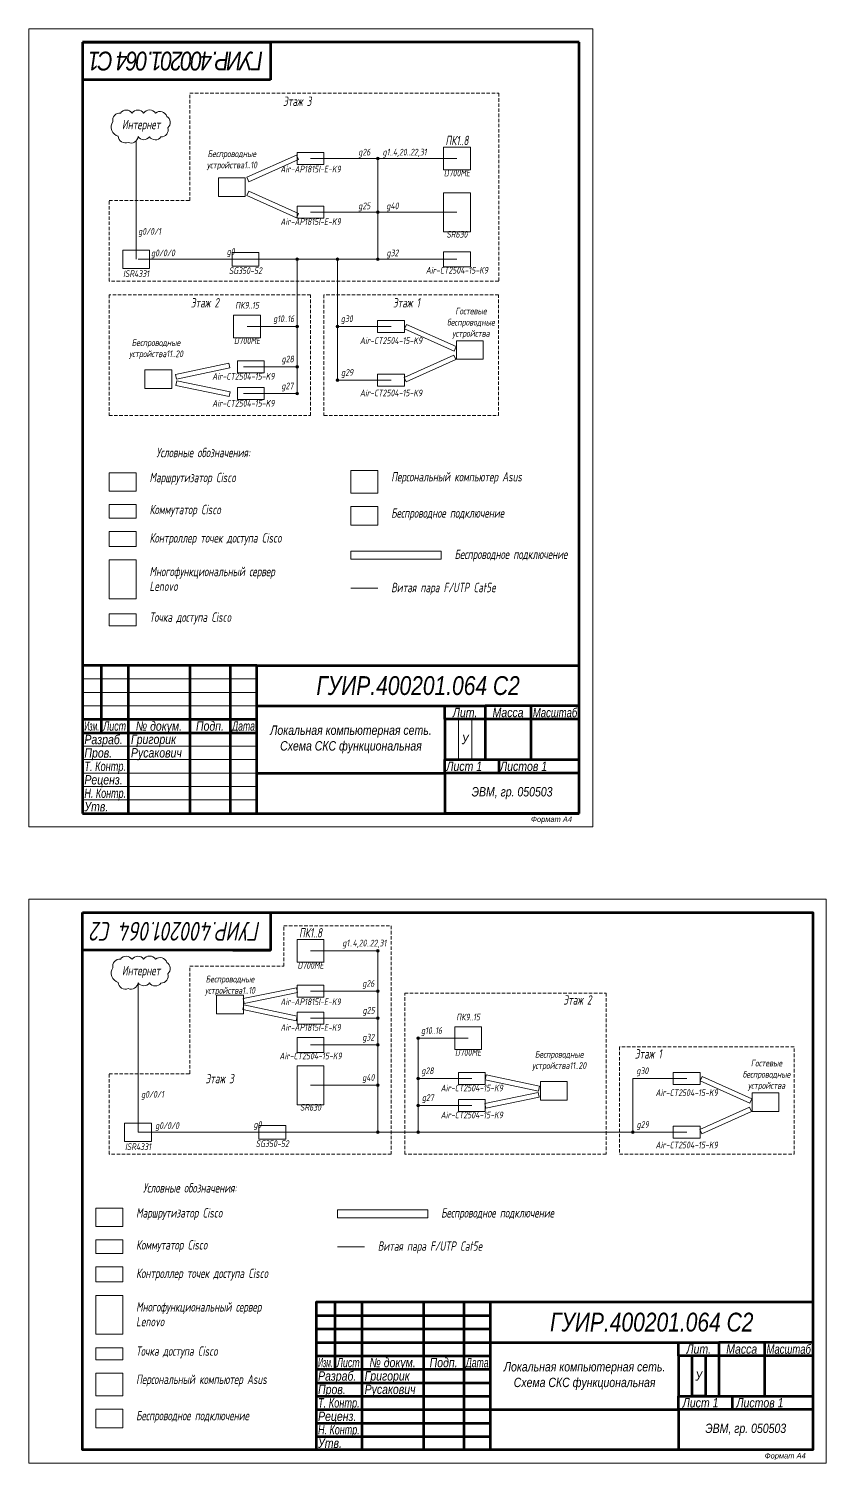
# Model space of a CAD drawing. Header units: inches. Extents: x 0 to 4545, y 0 to 990.
# Drawn here: x 2590 to 2887, y 0 to 534 of the extents above; entities that cross this region are included whole.
import ezdxf
from ezdxf.enums import TextEntityAlignment as Align

# ---------------------------------------------------------------- set-up
doc = ezdxf.new("R2010")
doc.units = ezdxf.units.IN
doc.header["$LTSCALE"] = 0.2
doc.linetypes.add('DASHED2', pattern=[9.525, 6.35, -3.175])
doc.layers.get('0').update_dxf_attribs({"lineweight": 100})
for name, color, linetype, lineweight in [('2 — ЦБИ', 90, 'Continuous', 20), ('2.1 — Текст', 90, 'Continuous', 20), ('Blocks', 3, 'Continuous', 20), ('floor', 7, 'DASHED2', 20), ('Twisted Pair', 4, 'Continuous', 20)]:
    doc.layers.add(name, color=color, linetype=linetype, lineweight=lineweight)
doc.styles.add('Ш-3П', font='ariali.ttf', dxfattribs={"width": 0.8, "height": 3.5})
doc.styles.add('Ш-5', font='ariali.ttf', dxfattribs={"width": 0.8, "height": 5})
doc.styles.add('ШЧ', font='isocpeui.ttf', dxfattribs={"width": 0.7, "height": 5})
picture_1 = doc.add_image_def('image1.png', size_in_pixel=(242, 108))
picture_2 = doc.add_image_def('image2.png', size_in_pixel=(238, 200))
picture_3 = doc.add_image_def('image3.png', size_in_pixel=(250, 171))
picture_4 = doc.add_image_def('image4.png', size_in_pixel=(321, 163))
picture_5 = doc.add_image_def('image5.png', size_in_pixel=(321, 179))
picture_6 = doc.add_image_def('image6.png', size_in_pixel=(138, 200))
picture_7 = doc.add_image_def('image7.png', size_in_pixel=(1299, 116))
picture_8 = doc.add_image_def('image8.png', size_in_pixel=(283, 196))

msp = doc.modelspace()

# ---------------------------------------------------------------- hatches: boundary and pattern name
at = {"layer": 'Twisted Pair', "lineweight": 0, "transparency": 33554559}
h = msp.add_hatch(color=256, dxfattribs=at)
h.dxf.hatch_style = 1
h.paths.add_polyline_path([(2719.96, 486.06, 0.414214), (2719.46, 485.56), (2719.96, 485.56)])
h.paths.add_polyline_path([(2719.96, 485.56), (2719.46, 485.56, 0.414214), (2719.96, 485.06)])
h.paths.add_polyline_path([(2720.46, 485.56, 0.414214), (2719.96, 486.06), (2719.96, 485.56), (2719.96, 485.06, 0.414214)])
h = msp.add_hatch(color=256, dxfattribs=at)
h.dxf.hatch_style = 1
h.paths.add_polyline_path([(2719.96, 466.06, 0.414214), (2719.46, 465.56), (2719.96, 465.56)])
h.paths.add_polyline_path([(2719.96, 465.56), (2719.46, 465.56, 0.414214), (2719.96, 465.06)])
h.paths.add_polyline_path([(2720.46, 465.56, 0.414214), (2719.96, 466.06), (2719.96, 465.56), (2719.96, 465.06, 0.414214)])
h = msp.add_hatch(color=256, dxfattribs=at)
h.dxf.hatch_style = 1
h.paths.add_polyline_path([(2689.94, 448.56, 0.414214), (2689.44, 448.06), (2689.94, 448.06)])
h.paths.add_polyline_path([(2689.94, 448.06), (2689.44, 448.06, 0.414214), (2689.94, 447.56)])
h.paths.add_polyline_path([(2690.44, 448.06, 0.414214), (2689.94, 448.56), (2689.94, 448.06), (2689.94, 447.56, 0.414214)])
h = msp.add_hatch(color=256, dxfattribs=at)
h.dxf.hatch_style = 1
h.paths.add_polyline_path([(2704.94, 448.56, 0.414214), (2704.44, 448.06), (2704.94, 448.06)])
h.paths.add_polyline_path([(2704.94, 448.06), (2704.44, 448.06, 0.414214), (2704.94, 447.56)])
h.paths.add_polyline_path([(2705.44, 448.06, 0.414214), (2704.94, 448.56), (2704.94, 448.06), (2704.94, 447.56, 0.414214)])
h = msp.add_hatch(color=256, dxfattribs=at)
h.dxf.hatch_style = 1
h.paths.add_polyline_path([(2719.96, 448.56, 0.414214), (2719.46, 448.06), (2719.96, 448.06)])
h.paths.add_polyline_path([(2719.96, 448.06), (2719.46, 448.06, 0.414214), (2719.96, 447.56)])
h.paths.add_polyline_path([(2720.46, 448.06, 0.414214), (2719.96, 448.56), (2719.96, 448.06), (2719.96, 447.56, 0.414214)])
h = msp.add_hatch(color=256, dxfattribs=at)
h.dxf.hatch_style = 1
h.paths.add_polyline_path([(2689.94, 423.56, -0.414214), (2690.44, 423.06), (2689.94, 423.06)])
h.paths.add_polyline_path([(2689.94, 423.06), (2690.44, 423.06, -0.414214), (2689.94, 422.56)])
h.paths.add_polyline_path([(2689.44, 423.06, -0.414214), (2689.94, 423.56), (2689.94, 423.06), (2689.94, 422.56, -0.414214)])
h = msp.add_hatch(color=256, dxfattribs=at)
h.dxf.hatch_style = 1
h.paths.add_polyline_path([(2704.94, 423.56, 0.414214), (2704.44, 423.06), (2704.94, 423.06)])
h.paths.add_polyline_path([(2704.94, 423.06), (2704.44, 423.06, 0.414214), (2704.94, 422.56)])
h.paths.add_polyline_path([(2705.44, 423.06, 0.414214), (2704.94, 423.56), (2704.94, 423.06), (2704.94, 422.56, 0.414214)])
h = msp.add_hatch(color=256, dxfattribs=at)
h.dxf.hatch_style = 1
h.paths.add_polyline_path([(2689.94, 408.56, -0.414214), (2690.44, 408.06), (2689.94, 408.06)])
h.paths.add_polyline_path([(2689.94, 408.06), (2690.44, 408.06, -0.414214), (2689.94, 407.56)])
h.paths.add_polyline_path([(2689.44, 408.06, -0.414214), (2689.94, 408.56), (2689.94, 408.06), (2689.94, 407.56, -0.414214)])
h = msp.add_hatch(color=256, dxfattribs=at)
h.dxf.hatch_style = 1
h.paths.add_polyline_path([(2704.94, 403.56, 0.414214), (2704.44, 403.06), (2704.94, 403.06)])
h.paths.add_polyline_path([(2704.94, 403.06), (2704.44, 403.06, 0.414214), (2704.94, 402.56)])
h.paths.add_polyline_path([(2705.44, 403.06, 0.414214), (2704.94, 403.56), (2704.94, 403.06), (2704.94, 402.56, 0.414214)])
h = msp.add_hatch(color=256, dxfattribs=at)
h.dxf.hatch_style = 1
h.paths.add_polyline_path([(2689.94, 398.56, -0.414214), (2690.44, 398.06), (2689.94, 398.06)])
h.paths.add_polyline_path([(2689.94, 398.06), (2690.44, 398.06, -0.414214), (2689.94, 397.56)])
h.paths.add_polyline_path([(2689.44, 398.06, -0.414214), (2689.94, 398.56), (2689.94, 398.06), (2689.94, 397.56, -0.414214)])
h = msp.add_hatch(color=256, dxfattribs=at)
h.dxf.hatch_style = 1
h.paths.add_polyline_path([(2719.96, 191.21, 0.414214), (2719.46, 190.71), (2719.96, 190.71)])
h.paths.add_polyline_path([(2719.96, 190.71), (2719.46, 190.71, 0.414214), (2719.96, 190.21)])
h.paths.add_polyline_path([(2720.46, 190.71, 0.414214), (2719.96, 191.21), (2719.96, 190.71), (2719.96, 190.21, 0.414214)])
h = msp.add_hatch(color=256, dxfattribs=at)
h.dxf.hatch_style = 1
h.paths.add_polyline_path([(2719.96, 176.19, 0.414214), (2719.46, 175.69), (2719.96, 175.69)])
h.paths.add_polyline_path([(2719.96, 175.69), (2719.46, 175.69, 0.414214), (2719.96, 175.19)])
h.paths.add_polyline_path([(2720.46, 175.69, 0.414214), (2719.96, 176.19), (2719.96, 175.69), (2719.96, 175.19, 0.414214)])
h = msp.add_hatch(color=256, dxfattribs=at)
h.dxf.hatch_style = 1
h.paths.add_polyline_path([(2719.96, 166.19, 0.414214), (2719.46, 165.69), (2719.96, 165.69)])
h.paths.add_polyline_path([(2719.96, 165.69), (2719.46, 165.69, 0.414214), (2719.96, 165.19)])
h.paths.add_polyline_path([(2720.46, 165.69, 0.414214), (2719.96, 166.19), (2719.96, 165.69), (2719.96, 165.19, 0.414214)])
h = msp.add_hatch(color=256, dxfattribs=at)
h.dxf.hatch_style = 1
h.paths.add_polyline_path([(2719.96, 156.19, 0.414214), (2719.46, 155.69), (2719.96, 155.69)])
h.paths.add_polyline_path([(2719.96, 155.69), (2719.46, 155.69, 0.414214), (2719.96, 155.19)])
h.paths.add_polyline_path([(2720.46, 155.69, 0.414214), (2719.96, 156.19), (2719.96, 155.69), (2719.96, 155.19, 0.414214)])
h = msp.add_hatch(color=256, dxfattribs=at)
h.dxf.hatch_style = 1
h.paths.add_polyline_path([(2735, 158.69, 0.414214), (2734.5, 158.19), (2735, 158.19)])
h.paths.add_polyline_path([(2735, 158.19), (2734.5, 158.19, 0.414214), (2735, 157.69)])
h.paths.add_polyline_path([(2735.5, 158.19, 0.414214), (2735, 158.69), (2735, 158.19), (2735, 157.69, 0.414214)])
h = msp.add_hatch(color=256, dxfattribs=at)
h.dxf.hatch_style = 1
h.paths.add_polyline_path([(2719.96, 141.19, 0.414214), (2719.46, 140.69), (2719.96, 140.69)])
h.paths.add_polyline_path([(2719.96, 140.69), (2719.46, 140.69, 0.414214), (2719.96, 140.19)])
h.paths.add_polyline_path([(2720.46, 140.69, 0.414214), (2719.96, 141.19), (2719.96, 140.69), (2719.96, 140.19, 0.414214)])
h = msp.add_hatch(color=256, dxfattribs=at)
h.dxf.hatch_style = 1
h.paths.add_polyline_path([(2735, 143.69, 0.414214), (2734.5, 143.19), (2735, 143.19)])
h.paths.add_polyline_path([(2735, 143.19), (2734.5, 143.19, 0.414214), (2735, 142.69)])
h.paths.add_polyline_path([(2735.5, 143.19, 0.414214), (2735, 143.69), (2735, 143.19), (2735, 142.69, 0.414214)])
h = msp.add_hatch(color=256, dxfattribs=at)
h.dxf.hatch_style = 1
h.paths.add_polyline_path([(2735, 133.69, 0.414214), (2734.5, 133.19), (2735, 133.19)])
h.paths.add_polyline_path([(2735, 133.19), (2734.5, 133.19, 0.414214), (2735, 132.69)])
h.paths.add_polyline_path([(2735.5, 133.19, 0.414214), (2735, 133.69), (2735, 133.19), (2735, 132.69, 0.414214)])
h = msp.add_hatch(color=256, dxfattribs=at)
h.dxf.hatch_style = 1
h.paths.add_polyline_path([(2719.96, 123.69, 0.414214), (2719.46, 123.19), (2719.96, 123.19)])
h.paths.add_polyline_path([(2719.96, 123.19), (2719.46, 123.19, 0.414214), (2719.96, 122.69)])
h.paths.add_polyline_path([(2720.46, 123.19, 0.414214), (2719.96, 123.69), (2719.96, 123.19), (2719.96, 122.69, 0.414214)])
h = msp.add_hatch(color=256, dxfattribs=at)
h.dxf.hatch_style = 1
h.paths.add_polyline_path([(2735, 123.69, 0.414214), (2734.5, 123.19), (2735, 123.19)])
h.paths.add_polyline_path([(2735, 123.19), (2734.5, 123.19, 0.414214), (2735, 122.69)])
h.paths.add_polyline_path([(2735.5, 123.19, 0.414214), (2735, 123.69), (2735, 123.19), (2735, 122.69, 0.414214)])
h = msp.add_hatch(color=256, dxfattribs=at)
h.dxf.hatch_style = 1
h.paths.add_polyline_path([(2815, 123.69, 0.414214), (2814.5, 123.19), (2815, 123.19)])
h.paths.add_polyline_path([(2815, 123.19), (2814.5, 123.19, 0.414214), (2815, 122.69)])
h.paths.add_polyline_path([(2815.5, 123.19, 0.414214), (2815, 123.69), (2815, 123.19), (2815, 122.69, 0.414214)])

# ---------------------------------------------------------------- linework, layer by layer
at = {"lineweight": 0}
for p, q in [((2800, 533.88), (2590, 533.88)), ((2590, 533.88), (2590, 236.88)), ((2800, 236.88), (2800, 533.88)), ((2590, 236.88), (2800, 236.88)), ((2887, 210), (2590, 210)), ((2590, 210), (2590, 0)), ((2887, 0), (2887, 210)), ((2590, 0), (2887, 0))]:
    msp.add_line(p, q, dxfattribs=at)
at = {"lineweight": 100}
for p, q in [((2795, 528.88), (2610, 528.88)), ((2610, 528.88), (2610, 241.88)), ((2610, 528.88), (2680, 528.88)), ((2680, 528.88), (2680, 514.88)), ((2795, 241.88), (2795, 528.88)), ((2680, 514.88), (2610, 514.88)), ((2617, 296.88), (2610, 296.88)), ((2627, 296.88), (2617, 296.88)), ((2617, 296.88), (2617, 271.88)), ((2650, 296.88), (2627, 296.88)), ((2627, 296.88), (2627, 241.88)), ((2665, 296.88), (2650, 296.88)), ((2650, 296.88), (2650, 241.88)), ((2675, 296.88), (2665, 296.88)), ((2665, 296.88), (2665, 241.88)), ((2675, 281.88), (2675, 296.88)), ((2675, 296.88), (2795, 296.88)), ((2675, 256.88), (2675, 281.88)), ((2675, 281.88), (2745, 281.88)), ((2745, 276.88), (2745, 281.88)), ((2745, 281.88), (2760, 281.88)), ((2777, 281.88), (2760, 281.88)), ((2760, 281.88), (2760, 276.88)), ((2795, 281.88), (2777, 281.88)), ((2777, 281.88), (2777, 276.88)), ((2610, 276.88), (2675, 276.88)), ((2760, 276.88), (2745, 276.88)), ((2745, 276.88), (2745, 261.88)), ((2777, 276.88), (2760, 276.88)), ((2760, 276.88), (2760, 261.88)), ((2795, 276.88), (2777, 276.88)), ((2777, 276.88), (2777, 261.88)), ((2610, 271.88), (2675, 271.88)), ((2745, 256.88), (2745, 261.88)), ((2745, 261.88), (2765, 261.88)), ((2765, 261.88), (2765, 256.88)), ((2765, 261.88), (2795, 261.88)), ((2675, 241.88), (2675, 256.88)), ((2675, 256.88), (2745, 256.88)), ((2795, 256.88), (2745, 256.88)), ((2745, 256.88), (2745, 241.88)), ((2610, 241.88), (2795, 241.88)), ((2795, 241.88), (2745, 241.88))]:
    msp.add_line(p, q, dxfattribs=at)
at = {"lineweight": 20}
for p, q in [((2610, 291.88), (2675, 291.88)), ((2610, 286.88), (2675, 286.88)), ((2610, 281.88), (2675, 281.88)), ((2750, 261.88), (2750, 276.88)), ((2760, 276.88), (2755, 276.88)), ((2755, 276.88), (2755, 261.88)), ((2610, 266.88), (2675, 266.88)), ((2610, 261.88), (2675, 261.88)), ((2755, 261.88), (2750, 261.88)), ((2610, 256.88), (2675, 256.88)), ((2610, 251.88), (2675, 251.88)), ((2610, 246.88), (2675, 246.88))]:
    msp.add_line(p, q, dxfattribs=at)
for p, q in [((2666, 191), (2680, 191)), ((2704, 60), (2704, 35)), ((2714, 60), (2714, 5)), ((2737, 60), (2737, 5)), ((2752, 60), (2752, 5)), ((2762, 45), (2762, 60)), ((2697, 55), (2762, 55)), ((2697, 50), (2762, 50)), ((2697, 45), (2762, 45)), ((2762, 20), (2762, 45)), ((2762, 45), (2832, 45)), ((2832, 40), (2832, 45)), ((2832, 45), (2847, 45)), ((2864, 45), (2847, 45)), ((2847, 45), (2847, 40)), ((2882, 45), (2864, 45)), ((2864, 45), (2864, 40)), ((2697, 40), (2762, 40)), ((2847, 40), (2832, 40)), ((2832, 40), (2832, 25)), ((2837, 25), (2837, 40)), ((2847, 40), (2842, 40)), ((2842, 40), (2842, 25)), ((2864, 40), (2847, 40)), ((2847, 40), (2847, 25)), ((2882, 40), (2864, 40)), ((2864, 40), (2864, 25)), ((2697, 35), (2762, 35)), ((2697, 30), (2762, 30)), ((2697, 25), (2762, 25)), ((2832, 20), (2832, 25)), ((2832, 25), (2852, 25)), ((2842, 25), (2837, 25)), ((2852, 25), (2852, 20)), ((2852, 25), (2882, 25)), ((2697, 20), (2762, 20)), ((2762, 5), (2762, 20)), ((2762, 20), (2832, 20)), ((2882, 20), (2832, 20)), ((2832, 20), (2832, 5)), ((2697, 15), (2762, 15)), ((2697, 10), (2762, 10))]:
    msp.add_line(p, q)
at = {"lineweight": 0}
for points in [[(2623.38, 493.83, 0.520567), (2627.04, 491.54, 0.520567), (2627.04, 491.54, 0.520567), (2630.71, 493.7, 0.520567), (2630.71, 493.7, 0.520567), (2634.99, 493.67, 0.520567), (2634.99, 493.67, 0.520567), (2639.26, 493.58, 0.520567), (2639.26, 493.58, 0.520567), (2641.81, 497.02, 0.520567), (2641.81, 497.02, 0.520567), (2641.43, 501.26, 0.520567), (2641.43, 501.26, 0.520567), (2637.25, 502.47, 0.520567), (2637.25, 502.47, 0.520567), (2632.78, 502.5, 0.520567), (2632.78, 502.5, 0.520567), (2628.51, 502.44, 0.520567), (2628.51, 502.44, 0.520567), (2624.17, 502.5, 0.520567), (2624.17, 502.5, 0.520567), (2621.37, 499.28, 0.520567), (2621.37, 499.28, 0.520567)], [(2623.38, 178.96, 0.520567), (2627.04, 176.66, 0.520567), (2627.04, 176.66, 0.520567), (2630.71, 178.83, 0.520567), (2630.71, 178.83, 0.520567), (2634.99, 178.8, 0.520567), (2634.99, 178.8, 0.520567), (2639.26, 178.7, 0.520567), (2639.26, 178.7, 0.520567), (2641.81, 182.14, 0.520567), (2641.81, 182.14, 0.520567), (2641.43, 186.38, 0.520567), (2641.43, 186.38, 0.520567), (2637.25, 187.59, 0.520567), (2637.25, 187.59, 0.520567), (2632.78, 187.63, 0.520567), (2632.78, 187.63, 0.520567), (2628.51, 187.56, 0.520567), (2628.51, 187.56, 0.520567), (2624.17, 187.63, 0.520567), (2624.17, 187.63, 0.520567), (2621.37, 184.41, 0.520567), (2621.37, 184.41, 0.520567)]]:
    msp.add_lwpolyline(points, format="xyb", close=True, dxfattribs=at)
msp.add_lwpolyline([(2610, 205), (2882, 205), (2882, 5), (2610, 5)], close=True)
for points in [[(2680, 205), (2680, 191), (2610, 191)], [(2882, 60), (2697, 60), (2697, 5)]]:
    msp.add_lwpolyline(points)
at = {"layer": 'floor', "lineweight": 0}
for points in [[(2765, 509.88), (2765, 439.88), (2620, 439.88), (2620, 469.88), (2650, 469.88), (2650, 509.88)], [(2694.94, 389.88), (2694.94, 434.88), (2619.94, 434.88), (2619.94, 389.88)], [(2650, 145), (2650, 185), (2685, 185), (2685, 200), (2725, 200), (2725, 115), (2620, 115), (2620, 145)], [(2730, 115), (2730, 175), (2805, 175), (2805, 115)]]:
    msp.add_lwpolyline(points, close=True, dxfattribs=at)
for points in [[(2699.94, 389.88), (2764.94, 389.88), (2764.94, 434.88), (2699.94, 434.88), (2699.94, 389.88)], [(2810, 115), (2875, 115), (2875, 155), (2810, 155), (2810, 115)]]:
    msp.add_lwpolyline(points, dxfattribs=at)
at = {"layer": 'Twisted Pair'}
for p, q in [((2630, 492.11), (2630, 448.06)), ((2719.96, 485.56), (2694.96, 485.56)), ((2719.96, 485.56), (2719.96, 468.06)), ((2749.46, 485.56), (2719.96, 485.56)), ((2719.96, 465.56), (2694.96, 465.56)), ((2719.96, 448.06), (2719.96, 468.06)), ((2719.96, 465.56), (2749.46, 465.56)), ((2630.71, 448.06), (2719.96, 448.06)), ((2689.94, 448.06), (2689.94, 423.06)), ((2704.94, 423.06), (2704.94, 448.06)), ((2719.96, 448.06), (2749.46, 448.06)), ((2671.32, 423.06), (2689.94, 423.06)), ((2689.94, 423.06), (2689.94, 398.06)), ((2704.94, 403.06), (2704.94, 423.06)), ((2704.94, 423.06), (2724.94, 423.06)), ((2689.94, 408.06), (2669.94, 408.06)), ((2704.94, 403.06), (2724.94, 403.06)), ((2689.94, 398.06), (2669.94, 398.06)), ((2710, 325.67), (2720, 325.67)), ((2705, 80.58), (2715, 80.58))]:
    msp.add_line(p, q, dxfattribs=at)
at = {"layer": 'Twisted Pair', "lineweight": 0}
for p, q in [((2694.96, 190.71), (2719.96, 190.71)), ((2719.96, 190.71), (2719.96, 153.19)), ((2630.71, 178.83), (2630.71, 123.19)), ((2719.96, 175.69), (2694.96, 175.69)), ((2719.96, 165.69), (2694.96, 165.69)), ((2719.96, 155.69), (2694.96, 155.69)), ((2735, 123.19), (2735, 158.19)), ((2753.62, 158.19), (2735, 158.19)), ((2719.96, 153.19), (2719.96, 143.19)), ((2719.96, 140.69), (2694.96, 140.69)), ((2719.96, 123.19), (2719.96, 143.19)), ((2735, 143.19), (2755, 143.19)), ((2815, 123.19), (2815, 143.19)), ((2815, 143.19), (2835, 143.19)), ((2735, 133.19), (2755, 133.19)), ((2630.71, 123.19), (2815, 123.19)), ((2815, 123.19), (2835, 123.19))]:
    msp.add_line(p, q, dxfattribs=at)
for centre in [(2719.96, 485.56), (2719.96, 465.56), (2689.94, 448.06), (2704.94, 448.06), (2719.96, 448.06), (2689.94, 423.06), (2704.94, 423.06), (2689.94, 408.06), (2704.94, 403.06), (2689.94, 398.06), (2719.96, 190.71), (2719.96, 175.69), (2719.96, 165.69), (2719.96, 155.69), (2735, 158.19), (2719.96, 140.69), (2735, 143.19), (2735, 133.19), (2719.96, 123.19), (2735, 123.19), (2815, 123.19)]:
    msp.add_circle(centre, 0.5, dxfattribs=at)

# ---------------------------------------------------------------- texts
at = {"lineweight": 100, "insert": (2645, 521.88), "char_height": 7, "attachment_point": 5, "rotation": 180, "style": 'Ш-5'}
msp.add_mtext_dynamic_manual_height_columns('{\\fArial|b0|i1|c204|p34;\\T0.85;ГУИР.400201.064 С1}', width=70, gutter_width=250, heights=[0], dxfattribs=at)
at = {"lineweight": 0, "char_height": 3.5, "attachment_point": 5, "style": 'ШЧ'}
for s, width, insert in [('{\\fISOCPEUR|b0|i1|c204|p34;Интернет}', 23.3752, (2631.87, 497.74)), ('{\\fISOCPEUR|b0|i1|c204|p34;Интернет}', 23.3752, (2631.87, 182.87)), ('{\\fISOCPEUR|b0|i1|c204|p34;Условные обозначения:}', 70, (2650, 102.5))]:
    msp.add_mtext_dynamic_manual_height_columns(s, width=width, gutter_width=90, heights=[0], dxfattribs=dict(at, insert=insert))
at = {"lineweight": 20}
for s, width, heights, insert, char_height, attachment_point, style in [('{\\fArial|b0|i1|c204|p34;ГУИР.400201.064 С}2', 120, [0], (2735, 289.38), 7, 5, 'Ш-5'), ('{\\fArial|b0|i1|c204|p34;Лит.}', 15, [0], (2752.5, 279.38), 3.5, 5, 'Ш-3П'), ('\\pxqc;{\\fArial|b0|i1|c204|p34;Масса}', 17, [0], (2768.5, 279.38), 3.5, 5, 'Ш-3П'), ('{\\fArial|b0|i1|c204|p34;Локальная компьютерная сеть. Схема СКС функциональная}', 70, [0], (2710, 269.38), 3.5, 5, 'Ш-3П'), (' {\\fArial|b0|i1|c204|p34;Григорик}', 23, [0], (2627, 268.89), 3.5, 4, 'Ш-3П'), ('{\\fArial|b0|i1|c204|p34; Русакович}', 23, [0], (2627, 263.89), 3.5, 4, 'Ш-3П'), ('\\pxql;{\\fArial|b0|i1|c204|p34;Лист} 1', 19.5, [0], (2745.5, 259.38), 3.5, 4, 'Ш-3П'), ('\\pxql;{\\fArial|b0|i1|c204|p34;Листов} 1', 29.5, [5], (2765.5, 259.38), 3.5, 4, 'Ш-3П'), ('{\\fArial|b0|i1|c204|p34;ЭВМ, гр. 050503}', 50, [0], (2770, 249.38), 3.5, 5, 'Ш-3П')]:
    msp.add_mtext_dynamic_manual_height_columns(s, width=width, gutter_width=250, heights=heights, dxfattribs=dict(at, insert=insert, char_height=char_height, attachment_point=attachment_point, style=style))
at = {"lineweight": 100, "insert": (2795, 239.38), "char_height": 2, "attachment_point": 6, "style": 'Ш-3П'}
msp.add_mtext_dynamic_manual_height_columns('\\pxr1.33333;{\\fArial|b0|i1|c204|p34;Формат А4  }', width=50, gutter_width=25, heights=[0], dxfattribs=at)
for s, width, gutter_width, heights, insert, char_height, attachment_point, style in [('{\\fArial|b0|i1|c204|p34;ГУИР.400201.064 }C{\\fArial|b0|i1|c204|p34;2}', 120, 250, [0], (2822, 52.5), 7, 5, 'Ш-5'), ('{\\fArial|b0|i1|c204|p34;Лит.}', 15, 250, [0], (2839.5, 42.5), 3.5, 5, 'Ш-3П'), ('\\pxqc;{\\fArial|b0|i1|c204|p34;Масса}', 17, 250, [0], (2855.5, 42.5), 3.5, 5, 'Ш-3П'), ('{\\fArial|b0|i1|c204|p34;Локальная компьютерная сеть. Схема }C{\\fArial|b0|i1|c204|p34;КС функциональная}', 70, 250, [0], (2797, 32.5), 3.5, 5, 'Ш-3П'), (' {\\fArial|b0|i1|c204|p34;Григорик}', 23, 250, [0], (2714, 32.01), 3.5, 4, 'Ш-3П'), ('{\\fArial|b0|i1|c204|p34; Русакович}', 23, 250, [0], (2714, 27.01), 3.5, 4, 'Ш-3П'), ('\\pxql;{\\fArial|b0|i1|c204|p34;Лист} 1', 19.5, 250, [0], (2833.5, 22.5), 3.5, 4, 'Ш-3П'), ('\\pxql;{\\fArial|b0|i1|c204|p34;Листов} 1', 29.5, 250, [5], (2853.5, 22.5), 3.5, 4, 'Ш-3П'), ('{\\fArial|b0|i1|c204|p34;ЭВМ, гр. 050503}', 50, 250, [0], (2857, 12.5), 3.5, 5, 'Ш-3П'), ('\\pxr1.33333;{\\fArial|b0|i1|c204|p34;Формат А4  }', 50, 25, [0], (2882, 2.5), 2, 6, 'Ш-3П')]:
    msp.add_mtext_dynamic_manual_height_columns(s, width=width, gutter_width=gutter_width, heights=heights, dxfattribs=dict(insert=insert, char_height=char_height, attachment_point=attachment_point, style=style))
at = {"layer": '2 — ЦБИ', "style": 'ШЧ', "width": 0.718346}
msp.add_text('ГУИР.400201.064 С2', height=7, rotation=180, dxfattribs=at).set_placement((2676.5, 201.5), (2613.5, 201.5), align=Align.FIT)
at = {"layer": '2.1 — Текст', "color": 0, "style": 'Ш-3П'}
for s, width, p, p2 in [('Масштаб', 0.71737, (2777.75, 277.62), (2794.25, 277.62)), ('Изм.', 0.524764, (2610.75, 272.62), (2616.25, 272.62)), ('Лист', 0.675192, (2617.75, 272.62), (2626.25, 272.62)), ('Дата', 0.656153, (2665.75, 272.62), (2674.25, 272.62)), ('Т. Контр.', 0.699901, (2610.75, 257.62), (2626.25, 257.62)), ('Н. Контр.', 0.683111, (2610.75, 247.62), (2626.25, 247.62))]:
    msp.add_text(s, height=3.5, dxfattribs=dict(at, width=width)).set_placement(p, p2, align=Align.FIT)
at = {"layer": '2.1 — Текст', "color": 0, "style": 'Ш-3П', "width": 0.8}
for s, p in [('№ докум.', (2638.5, 274.37)), ('Подп.', (2657.5, 274.37)), ('У', (2752.5, 269.37))]:
    msp.add_text(s, height=3.5, dxfattribs=at).set_placement(p, align=Align.MIDDLE_CENTER)
for s, p in [('Разраб.', (2610.75, 269.37)), ('Пров.', (2610.75, 264.37)), ('Реценз.', (2610.75, 254.37)), ('Утв.', (2610.75, 244.37))]:
    msp.add_text(s, height=3.5, dxfattribs=at).set_placement(p, align=Align.MIDDLE_LEFT)
at = {"layer": '2.1 — Текст', "style": 'Ш-3П'}
for s, width, p, p2 in [('Масштаб', 0.71737, (2864.75, 40.75), (2881.25, 40.75)), ('Изм.', 0.524764, (2697.75, 35.75), (2703.25, 35.75)), ('Лист', 0.675192, (2704.75, 35.75), (2713.25, 35.75)), ('Дата', 0.656153, (2752.75, 35.75), (2761.25, 35.75)), ('Т. Контр.', 0.699901, (2697.75, 20.75), (2713.25, 20.75)), ('Н. Контр.', 0.683111, (2697.75, 10.75), (2713.25, 10.75))]:
    msp.add_text(s, height=3.5, dxfattribs=dict(at, width=width)).set_placement(p, p2, align=Align.FIT)
at = {"layer": '2.1 — Текст', "style": 'Ш-3П', "width": 0.8}
for s, p in [('№ докум.', (2725.5, 37.5)), ('Подп.', (2744.5, 37.5)), ('У', (2839.5, 32.5))]:
    msp.add_text(s, height=3.5, dxfattribs=at).set_placement(p, align=Align.MIDDLE_CENTER)
for s, p in [('Разраб.', (2697.75, 32.5)), ('Пров.', (2697.75, 27.5)), ('Реценз.', (2697.75, 17.5)), ('Утв.', (2697.75, 7.5))]:
    msp.add_text(s, height=3.5, dxfattribs=at).set_placement(p, align=Align.MIDDLE_LEFT)
at = {"layer": 'Blocks', "lineweight": 0, "style": 'ШЧ'}
for s, width, heights, insert, char_height, attachment_point in [('{\\fISOCPEUR|b0|i1|c204|p34;Этаж }3', 20.3236, [0], (2690, 506.88), 3.5, 5), ('{\\fISOCPEUR|b0|i1|c204|p34;ПК}1..8', 10, [0], (2749.46, 492.27), 3.5, 5), ('{\\fISOCPEUR|b0|i1|c204|p34;Беспроводные устройства}1..10', 10, [0], (2665.67, 484.9), 2.5, 5), ('g26', 10, [0], (2714.96, 487.56), 2.5, 5), ('g1..4,20..22,31', 10, [0], (2729.96, 487.56), 2.5, 5), ('Air-AP1815I-E-K9', 10, [0], (2694.96, 481.61), 2.5, 5), ('D700ME', 10, [0], (2749.46, 480.13), 2.5, 5), ('g25', 10, [0], (2714.96, 467.56), 2.5, 5), ('g40', 10, [0], (2725.46, 467.56), 2.5, 5), ('g0/0/1', 10, [0], (2635, 458.06), 2.5, 5), ('Air-AP1815I-E-K9', 10, [0], (2694.96, 462.06), 2.5, 5), ('SR630', 10, [0], (2749.46, 457.37), 2.5, 5), ('g0/0/0', 10, [0], (2640, 450.06), 2.5, 5), ('g0', 10, [0], (2665.22, 450.56), 2.5, 5), ('g32', 10, [0], (2725.46, 450.06), 2.5, 5), ('ISR4331', 10, [0], (2630, 442.72), 2.5, 5), ('SG350-52', 10, [0], (2670.71, 443.82), 2.5, 5), ('Air-CT2504-15-K9', 10, [0], (2749.46, 443.97), 2.5, 5), ('{\\fISOCPEUR|b0|i1|c204|p34;Этаж }2', 20.3236, [0], (2655.61, 431.88), 3.5, 5), ('{\\fISOCPEUR|b0|i1|c204|p34;Этаж }1', 20.3236, [0], (2730.64, 431.88), 3.5, 5), ('{\\fISOCPEUR|b0|i1|c204|p34;ПК}9..15', 10, [0], (2671.32, 430.94), 2.5, 5), ('g10..16', 10, [0], (2684.94, 425.56), 2.5, 5), ('g30', 10, [0], (2708.44, 425.56), 2.5, 5), ('{\\fISOCPEUR|b0|i1|c204|p34;Гостевые беспроводные  устройства}', 2.5, [0], (2754.68, 424.31), 2.5, 5), ('{\\fISOCPEUR|b0|i1|c204|p34;Беспроводные устройства}11..20', 10, [0], (2637.41, 414.63), 2.5, 5), ('D700ME', 10, [0], (2671.32, 417.76), 2.5, 5), ('Air-CT2504-15-K9', 10, [0], (2724.94, 417.8), 2.5, 5), ('g28', 10, [0], (2686.44, 410.56), 2.5, 5), ('Air-CT2504-15-K9', 10, [0], (2669.94, 404.51), 2.5, 5), ('g29', 10, [0], (2708.56, 405.56), 2.5, 5), ('Air-CT2504-15-K9', 10, [0], (2669.94, 394.48), 2.5, 5), ('Air-CT2504-15-K9', 10, [0], (2724.94, 398.31), 2.5, 5), ('{\\fISOCPEUR|b0|i1|c204|p34;Условные обозначения:}', 70, [0], (2655, 376.15), 3.5, 5), ('{\\fISOCPEUR|b0|i1|c204|p34;Маршрутизатор} Cisco', 60, [0], (2635, 366.38), 3.5, 4), ('{\\fISOCPEUR|b0|i1|c204|p34;Персональный компьютер} Asus', 60, [0], (2725, 366.66), 3.5, 4), ('{\\fISOCPEUR|b0|i1|c204|p34;Коммутатор} Cisco', 60, [0], (2635, 354.46), 3.5, 4), ('{\\fISOCPEUR|b0|i1|c204|p34;Беспроводное подключение}', 60, [0], (2725, 353.16), 3.5, 4), ('{\\fISOCPEUR|b0|i1|c204|p34;Контроллер точек доступа} Cisco ', 77.4553, [6.9], (2635, 343.89), 3.5, 4), ('{\\fISOCPEUR|b0|i1|c204|p34;Беспроводное подключение}', 60, [0], (2748.59, 337.81), 3.5, 4), ('{\\fISOCPEUR|b0|i1|c204|p34;Многофункциональный сервер}', 77.4553, [6.9], (2635, 331.39), 3.5, 4), ('Lenovo', 77.4553, [6.9], (2635, 326.39), 3.5, 4), ('{\\fISOCPEUR|b0|i1|c204|p34;Точка доступа} Cisco', 60, [0], (2635, 314.41), 3.5, 4), ('{\\fISOCPEUR|b0|i1|c204|p34;ПК}1..8', 10, [0], (2694.96, 197.41), 3.5, 5), ('g1..4,20..22,31', 10, [0], (2714.96, 193.21), 2.5, 5), ('D700ME', 10, [0], (2694.96, 185.28), 2.5, 5), ('{\\fISOCPEUR|b0|i1|c204|p34;Беспроводные устройства}1..10', 10, [0], (2664.96, 177.76), 2.5, 5), ('g26', 10, [0], (2716.46, 178.19), 2.5, 5), ('Air-AP1815I-E-K9', 10, [0], (2694.96, 171.74), 2.5, 5), ('{\\fISOCPEUR|b0|i1|c204|p34;Этаж }2', 20.3236, [0], (2794.33, 172.44), 3.5, 5), ('g25', 10, [0], (2716.58, 168.19), 2.5, 5), ('{\\fISOCPEUR|b0|i1|c204|p34;ПК}9..15', 10, [0], (2753.62, 166.06), 2.5, 5), ('Air-AP1815I-E-K9', 10, [0], (2694.96, 162.18), 2.5, 5), ('g10..16', 10, [0], (2740, 160.69), 2.5, 5), ('g32', 10, [0], (2716.46, 158.19), 2.5, 5), ('Air-CT2504-15-K9', 10, [0], (2694.96, 151.59), 2.5, 5), ('D700ME', 10, [0], (2753.62, 152.89), 2.5, 5), ('{\\fISOCPEUR|b0|i1|c204|p34;Беспроводные устройства}11..20', 10, [0], (2787.53, 149.76), 2.5, 5), ('{\\fISOCPEUR|b0|i1|c204|p34;Этаж }1', 20.3236, [0], (2820.7, 152.36), 3.5, 5), ('{\\fISOCPEUR|b0|i1|c204|p34;Гостевые беспроводные  устройства}', 2.5, [0], (2864.74, 144.43), 2.5, 5), ('{\\fISOCPEUR|b0|i1|c204|p34;Этаж }3', 20.3236, [0], (2661.11, 143.16), 3.5, 5), ('g40', 10, [0], (2716.46, 143.19), 2.5, 5), ('g28', 10, [0], (2738.5, 145.69), 2.5, 5), ('g30', 10, [0], (2818.5, 145.69), 2.5, 5), ('Air-CT2504-15-K9', 10, [0], (2755, 139.64), 2.5, 5), ('Air-CT2504-15-K9', 10, [0], (2835, 137.92), 2.5, 5), ('g0/0/1', 10, [0], (2636.1, 136.96), 2.5, 5), ('SR630', 10, [0], (2694.96, 132.49), 2.5, 5), ('g27', 10, [0], (2738.62, 135.69), 2.5, 5), ('Air-CT2504-15-K9', 10, [0], (2755, 129.61), 2.5, 5), ('g0/0/0', 10, [0], (2641.54, 125.3), 2.5, 5), ('g0', 10, [0], (2675.22, 125.69), 2.5, 5), ('g29', 10, [0], (2818.62, 125.69), 2.5, 5), ('ISR4331', 10, [0], (2630.71, 117.84), 2.5, 5), ('SG350-52', 10, [0], (2680.71, 118.95), 2.5, 5), ('Air-CT2504-15-K9', 10, [0], (2835, 118.44), 2.5, 5), ('{\\fISOCPEUR|b0|i1|c204|p34;Маршрутизатор} Cisco', 60, [0], (2630, 92.72), 3.5, 4), ('{\\fISOCPEUR|b0|i1|c204|p34;Беспроводное подключение}', 60, [0], (2743.59, 92.72), 3.5, 4), ('{\\fISOCPEUR|b0|i1|c204|p34;Коммутатор} Cisco', 60, [0], (2630, 80.81), 3.5, 4), ('{\\fISOCPEUR|b0|i1|c204|p34;Контроллер точек доступа} Cisco ', 77.4553, [6.9], (2630, 70.23), 3.5, 4), ('{\\fISOCPEUR|b0|i1|c204|p34;Многофункциональный сервер}', 77.4553, [6.9], (2630, 57.73), 3.5, 4), ('Lenovo', 77.4553, [6.9], (2630, 52.73), 3.5, 4), ('{\\fISOCPEUR|b0|i1|c204|p34;Точка доступа} Cisco', 60, [0], (2630, 41.28), 3.5, 4), ('{\\fISOCPEUR|b0|i1|c204|p34;Персональный компьютер} Asus', 60, [0], (2630, 30.78), 3.5, 4), ('{\\fISOCPEUR|b0|i1|c204|p34;Беспроводное подключение}', 60, [0], (2630, 17.28), 3.5, 4)]:
    msp.add_mtext_dynamic_manual_height_columns(s, width=width, gutter_width=90, heights=heights, dxfattribs=dict(at, insert=insert, char_height=char_height, attachment_point=attachment_point))
at = {"layer": 'Blocks', "style": 'ШЧ'}
for s, width, insert, char_height, attachment_point in [('g27', 10, (2686.32, 400.56), 2.5, 5), ('{\\fISOCPEUR|b0|i1|c204|p34;Витая пара }F/UTP{\\fISOCPEUR|b0|i1|c204|p34; }Cat{\\fISOCPEUR|b0|i1|c204|p34;5}e ', 70, (2725, 325.44), 3.5, 4), ('{\\fISOCPEUR|b0|i1|c204|p34;Витая пара }F/UTP{\\fISOCPEUR|b0|i1|c204|p34; }Cat{\\fISOCPEUR|b0|i1|c204|p34;5}e ', 70, (2720, 80.36), 3.5, 4)]:
    msp.add_mtext_dynamic_manual_height_columns(s, width=width, gutter_width=90, heights=[0], dxfattribs=dict(at, insert=insert, char_height=char_height, attachment_point=attachment_point))

# ---------------------------------------------------------------- pictures from other files: only their frames are drawn
at = {"lineweight": 0}
image = msp.add_image(picture_7, insert=(2671.94, 476.92), size_in_units=(20.29, 1.81), rotation=24.0993, dxfattribs=at)
image.dxf.flags = 15
image = msp.add_image(picture_1, insert=(2689.96, 483.33), size_in_units=(10, 4.46), dxfattribs=at)
image.dxf.flags = 15
image = msp.add_image(picture_2, insert=(2744.46, 481.36), size_in_units=(10, 8.4), dxfattribs=at)
image.dxf.flags = 15
image = msp.add_image(picture_8, insert=(2660.67, 471.44), size_in_units=(10, 6.93), dxfattribs=at)
image.dxf.flags = 15
image = msp.add_image(picture_7, insert=(2671.94, 473.4), size_in_units=(20.29, 1.81), rotation=-24.0993, dxfattribs=at)
image.dxf.v_pixel = (-0.00638, -0.01426)
image.dxf.flags = 15
image = msp.add_image(picture_6, insert=(2744.46, 458.32), size_in_units=(10, 14.49), dxfattribs=at)
image.dxf.flags = 15
image = msp.add_image(picture_1, insert=(2689.96, 463.33), size_in_units=(10, 4.46), dxfattribs=at)
image.dxf.flags = 15
image = msp.add_image(picture_3, insert=(2625, 444.64), size_in_units=(10, 6.84), dxfattribs=at)
image.dxf.flags = 15
image = msp.add_image(picture_4, insert=(2665.71, 445.53), size_in_units=(10, 5.08), dxfattribs=at)
image.dxf.flags = 15
image = msp.add_image(picture_5, insert=(2744.46, 445.28), size_in_units=(10, 5.58), dxfattribs=at)
image.dxf.flags = 15
image = msp.add_image(picture_2, insert=(2666.32, 418.86), size_in_units=(10, 8.4), dxfattribs=at)
image.dxf.flags = 15
image = msp.add_image(picture_1, insert=(2719.94, 420.83), size_in_units=(10, 4.46), dxfattribs=at)
image.dxf.flags = 15
image = msp.add_image(picture_7, insert=(2749.21, 415.55), size_in_units=(20.29, 1.81), rotation=156, dxfattribs=at)
image.dxf.flags = 15
image = msp.add_image(picture_8, insert=(2749.27, 410.84), size_in_units=(10, 6.93), dxfattribs=at)
image.dxf.flags = 15
image = msp.add_image(picture_7, insert=(2748.33, 412.41), size_in_units=(20.29, 1.81), rotation=-155.7887, dxfattribs=at)
image.dxf.flags = 15
image = msp.add_image(picture_8, insert=(2633.26, 400.03), size_in_units=(10, 6.93), dxfattribs=at)
image.dxf.flags = 15
image = msp.add_image(picture_7, insert=(2644.71, 405.18), size_in_units=(20.29, 1.81), rotation=12, dxfattribs=at)
image.dxf.v_pixel = (0.00325, -0.01528)
image.dxf.flags = 15
image = msp.add_image(picture_1, insert=(2667.71, 405.83), size_in_units=(10, 4.46), dxfattribs=at)
image.dxf.flags = 15
image = msp.add_image(picture_7, insert=(2645.19, 402.85), size_in_units=(20.29, 1.81), rotation=-11.5215, dxfattribs=at)
image.dxf.v_pixel = (-0.00312, -0.0153)
image.dxf.flags = 15
image = msp.add_image(picture_1, insert=(2719.94, 400.83), size_in_units=(10, 4.46), dxfattribs=at)
image.dxf.flags = 15
image = msp.add_image(picture_1, insert=(2667.71, 395.83), size_in_units=(10, 4.46), dxfattribs=at)
image.dxf.flags = 15
image = msp.add_image(picture_3, insert=(2620, 361.81), size_in_units=(10, 6.84), dxfattribs=at)
image.dxf.flags = 15
image = msp.add_image(picture_2, insert=(2710, 361.03), size_in_units=(10, 8.4), dxfattribs=at)
image.dxf.flags = 15
image = msp.add_image(picture_4, insert=(2620, 351.74), size_in_units=(10, 5.08), dxfattribs=at)
image.dxf.flags = 15
image = msp.add_image(picture_8, insert=(2710, 349.11), size_in_units=(10, 6.93), dxfattribs=at)
image.dxf.flags = 15
image = msp.add_image(picture_5, insert=(2620, 341.16), size_in_units=(10, 5.58), dxfattribs=at)
image.dxf.flags = 15
image = msp.add_image(picture_7, insert=(2710, 336.41), size_in_units=(33.59, 3), dxfattribs=at)
image.dxf.flags = 15
image = msp.add_image(picture_6, insert=(2620, 321.67), size_in_units=(10, 14.49), dxfattribs=at)
image.dxf.flags = 15
image = msp.add_image(picture_1, insert=(2620, 311.68), size_in_units=(10, 4.46), dxfattribs=at)
image.dxf.flags = 15
image = msp.add_image(picture_2, insert=(2689.96, 186.51), size_in_units=(10, 8.4), dxfattribs=at)
image.dxf.flags = 15
image = msp.add_image(picture_7, insert=(2670.2, 171.16), size_in_units=(20.29, 1.81), rotation=11.5215, dxfattribs=at)
image.dxf.flags = 15
image = msp.add_image(picture_1, insert=(2689.96, 173.46), size_in_units=(10, 4.46), dxfattribs=at)
image.dxf.flags = 15
image = msp.add_image(picture_8, insert=(2659.96, 167.23), size_in_units=(10, 6.93), dxfattribs=at)
image.dxf.flags = 15
image = msp.add_image(picture_7, insert=(2669.72, 168.83), size_in_units=(20.29, 1.81), rotation=-12, dxfattribs=at)
image.dxf.flags = 15
image = msp.add_image(picture_1, insert=(2689.96, 163.46), size_in_units=(10, 4.46), dxfattribs=at)
image.dxf.flags = 15
image = msp.add_image(picture_2, insert=(2748.62, 153.99), size_in_units=(10, 8.4), dxfattribs=at)
image.dxf.flags = 15
image = msp.add_image(picture_5, insert=(2689.96, 152.9), size_in_units=(10, 5.58), dxfattribs=at)
image.dxf.flags = 15
image = msp.add_image(picture_6, insert=(2689.96, 133.44), size_in_units=(10, 14.49), dxfattribs=at)
image.dxf.flags = 15
image = msp.add_image(picture_1, insert=(2750, 140.96), size_in_units=(10, 4.46), dxfattribs=at)
image.dxf.flags = 15
image = msp.add_image(picture_7, insert=(2780.23, 140.3), size_in_units=(20.29, 1.81), rotation=168, dxfattribs=at)
image.dxf.flags = 15
image = msp.add_image(picture_1, insert=(2830, 140.96), size_in_units=(10, 4.46), dxfattribs=at)
image.dxf.flags = 15
image = msp.add_image(picture_8, insert=(2780.55, 135.15), size_in_units=(10, 6.93), dxfattribs=at)
image.dxf.flags = 15
image = msp.add_image(picture_7, insert=(2859.27, 135.68), size_in_units=(20.29, 1.81), rotation=156, dxfattribs=at)
image.dxf.flags = 15
image = msp.add_image(picture_1, insert=(2750, 130.96), size_in_units=(10, 4.46), dxfattribs=at)
image.dxf.flags = 15
image = msp.add_image(picture_7, insert=(2779.75, 137.97), size_in_units=(20.29, 1.81), rotation=-168.4785, dxfattribs=at)
image.dxf.flags = 15
image = msp.add_image(picture_8, insert=(2859.33, 130.97), size_in_units=(10, 6.93), dxfattribs=at)
image.dxf.flags = 15
image = msp.add_image(picture_7, insert=(2858.39, 132.54), size_in_units=(20.29, 1.81), rotation=-155.7887, dxfattribs=at)
image.dxf.flags = 15
image = msp.add_image(picture_3, insert=(2625.71, 119.77), size_in_units=(10, 6.84), dxfattribs=at)
image.dxf.flags = 15
image = msp.add_image(picture_4, insert=(2675.71, 120.65), size_in_units=(10, 5.08), dxfattribs=at)
image.dxf.flags = 15
image = msp.add_image(picture_1, insert=(2830, 120.96), size_in_units=(10, 4.46), dxfattribs=at)
image.dxf.flags = 15
image = msp.add_image(picture_3, insert=(2615, 88.16), size_in_units=(10, 6.84), dxfattribs=at)
image.dxf.flags = 15
image = msp.add_image(picture_7, insert=(2705, 91.32), size_in_units=(33.59, 3), dxfattribs=at)
image.dxf.flags = 15
image = msp.add_image(picture_4, insert=(2615, 78.08), size_in_units=(10, 5.08), dxfattribs=at)
image.dxf.flags = 15
image = msp.add_image(picture_5, insert=(2615, 67.51), size_in_units=(10, 5.58), dxfattribs=at)
image.dxf.flags = 15
image = msp.add_image(picture_6, insert=(2615, 48.01), size_in_units=(10, 14.49), dxfattribs=at)
image.dxf.flags = 15
image = msp.add_image(picture_1, insert=(2615, 38.55), size_in_units=(10, 4.46), dxfattribs=at)
image.dxf.flags = 15
image = msp.add_image(picture_2, insert=(2615, 25.15), size_in_units=(10, 8.4), dxfattribs=at)
image.dxf.flags = 15
image = msp.add_image(picture_8, insert=(2615, 13.22), size_in_units=(10, 6.93), dxfattribs=at)
image.dxf.flags = 15

doc.saveas('drawing.dxf')
